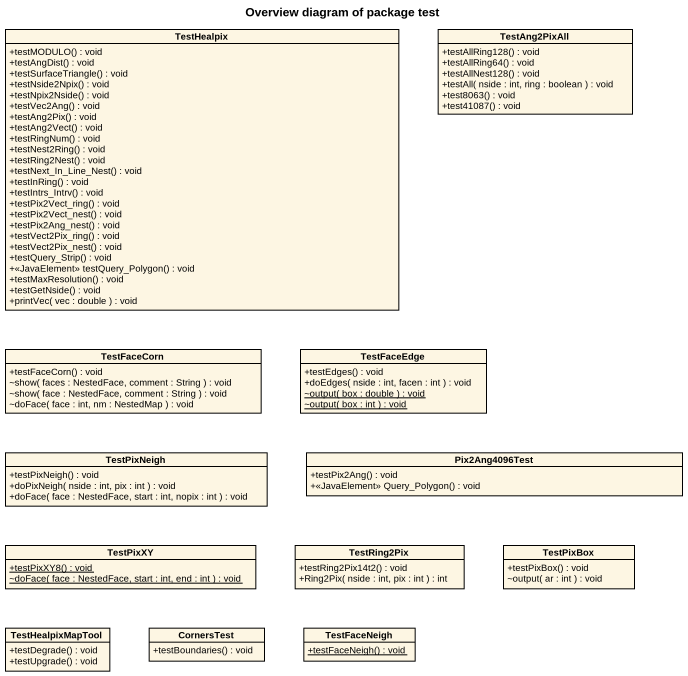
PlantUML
@startuml
title Overview diagram of package test
hide circle
hide empty members
skinparam classAttributeIconSize 0
class TestHealpix {
  +testMODULO() : void
  +testAngDist() : void
  +testSurfaceTriangle() : void
  +testNside2Npix() : void
  +testNpix2Nside() : void
  +testVec2Ang() : void
  +testAng2Pix() : void
  +testAng2Vect() : void
  +testRingNum() : void
  +testNest2Ring() : void
  +testRing2Nest() : void
  +testNext_In_Line_Nest() : void
  +testInRing() : void
  +testIntrs_Intrv() : void
  +testPix2Vect_ring() : void
  +testPix2Vect_nest() : void
  +testPix2Ang_nest() : void
  +testVect2Pix_ring() : void
  +testVect2Pix_nest() : void
  +testQuery_Strip() : void
  +<<JavaElement>> testQuery_Polygon() : void
  +testMaxResolution() : void
  +testGetNside() : void
  +printVec( vec : double ) : void
}
class TestAng2PixAll {
  +testAllRing128() : void
  +testAllRing64() : void
  +testAllNest128() : void
  +testAll( nside : int, ring : boolean ) : void
  +test8063() : void
  +test41087() : void
}
class TestFaceCorn {
  +testFaceCorn() : void
  ~show( faces : NestedFace, comment : String ) : void
  ~show( face : NestedFace, comment : String ) : void
  ~doFace( face : int, nm : NestedMap ) : void
}
class TestFaceEdge {
  +testEdges() : void
  +doEdges( nside : int, facen : int ) : void
  {static} ~output( box : double ) : void
  {static} ~output( box : int ) : void
}
class TestPixNeigh {
  +testPixNeigh() : void
  +doPixNeigh( nside : int, pix : int ) : void
  +doFace( face : NestedFace, start : int, nopix : int ) : void
}
class Pix2Ang4096Test {
  +testPix2Ang() : void
  +<<JavaElement>> Query_Polygon() : void
}
class TestPixXY {
  {static} +testPixXY8() : void
  {static} ~doFace( face : NestedFace, start : int, end : int ) : void
}
class TestRing2Pix {
  +testRing2Pix14t2() : void
  +Ring2Pix( nside : int, pix : int ) : int
}
class TestPixBox {
  +testPixBox() : void
  ~output( ar : int ) : void
}
class TestHealpixMapTool {
  +testDegrade() : void
  +testUpgrade() : void
}
class CornersTest {
  +testBoundaries() : void
}
class TestFaceNeigh {
  {static} +testFaceNeigh() : void
}
@enduml
